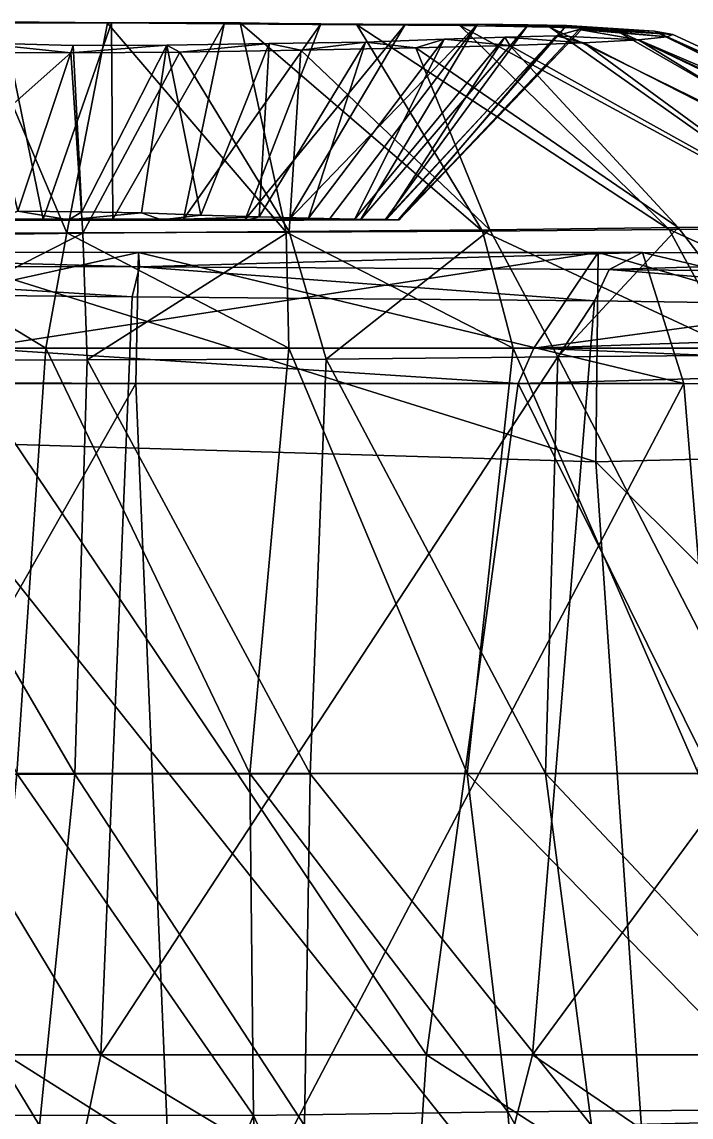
# Model space of a CAD drawing. Extents: x -4.77 to 4.77, y -2.48 to 3.3.
# Drawn here: x 1.0876 to 1.2007, y 2.8441 to 3.0291 of the extents above; entities that cross this region are included whole.
import ezdxf

# ---------------------------------------------------------------- set-up
doc = ezdxf.new("R2010")
doc.units = 0

msp = doc.modelspace()

# ---------------------------------------------------------------- linework, layer by layer
for points in [[(1.09521, 2.99349, 0.35872), (1.08008, 3.02896, 0.28335), (1.05962, 2.99346, 0.35399)], [(1.09521, 2.99349, -0.35872), (1.05962, 2.99346, -0.35399), (1.08008, 3.02896, -0.28335)], [(1.08436, 3.02913, 0.26781), (1.09119, 2.99581, 0.23777), (1.07853, 2.99579, 0.23419)], [(1.08436, 3.02913, -0.26781), (1.07853, 2.99579, -0.23419), (1.09119, 2.99581, -0.23777)], [(1.10207, 3.0289, 0.28543), (1.08436, 3.02913, 0.26781), (1.08008, 3.02896, 0.28335)], [(1.10207, 3.0289, -0.28543), (1.08008, 3.02896, -0.28335), (1.08436, 3.02913, -0.26781)], [(1.09521, 2.99349, 0.35872), (1.10207, 3.0289, 0.28543), (1.08008, 3.02896, 0.28335)], [(1.09521, 2.99349, -0.35872), (1.08008, 3.02896, -0.28335), (1.10207, 3.0289, -0.28543)], [(1.10274, 3.02895, 0.26908), (1.09119, 2.99581, 0.23777), (1.08436, 3.02913, 0.26781)], [(1.10207, 3.0289, 0.28543), (1.10274, 3.02895, 0.26908), (1.08436, 3.02913, 0.26781)], [(1.10274, 3.02895, -0.26908), (1.08436, 3.02913, -0.26781), (1.09119, 2.99581, -0.23777)], [(1.10207, 3.0289, -0.28543), (1.08436, 3.02913, -0.26781), (1.10274, 3.02895, -0.26908)], [(1.10274, 3.02895, 0.26908), (1.10296, 2.99579, 0.23812), (1.09119, 2.99581, 0.23777)], [(1.10274, 3.02895, -0.26908), (1.09119, 2.99581, -0.23777), (1.10296, 2.99579, -0.23812)], [(1.13223, 2.99362, 0.35544), (1.10207, 3.0289, 0.28543), (1.09521, 2.99349, 0.35872)], [(1.13223, 2.99362, -0.35544), (1.09521, 2.99349, -0.35872), (1.10207, 3.0289, -0.28543)], [(1.12445, 3.02896, 0.28238), (1.10274, 3.02895, 0.26908), (1.10207, 3.0289, 0.28543)], [(1.13223, 2.99362, 0.35544), (1.12445, 3.02896, 0.28238), (1.10207, 3.0289, 0.28543)], [(1.12445, 3.02896, -0.28238), (1.10207, 3.0289, -0.28543), (1.10274, 3.02895, -0.26908)], [(1.13223, 2.99362, -0.35544), (1.10207, 3.0289, -0.28543), (1.12445, 3.02896, -0.28238)], [(1.12445, 3.02896, 0.28238), (1.12175, 3.02881, 0.26605), (1.10274, 3.02895, 0.26908)], [(1.12445, 3.02896, -0.28238), (1.10274, 3.02895, -0.26908), (1.12175, 3.02881, -0.26605)], [(1.12175, 3.02881, 0.26605), (1.10296, 2.99579, 0.23812), (1.10274, 3.02895, 0.26908)], [(1.12175, 3.02881, -0.26605), (1.10274, 3.02895, -0.26908), (1.10296, 2.99579, -0.23812)], [(1.12175, 3.02881, 0.26605), (1.11491, 2.99578, 0.23561), (1.10296, 2.99579, 0.23812)], [(1.12175, 3.02881, -0.26605), (1.10296, 2.99579, -0.23812), (1.11491, 2.99578, -0.23561)], [(1.13808, 3.0288, 0.25953), (1.11491, 2.99578, 0.23561), (1.12175, 3.02881, 0.26605)], [(1.13808, 3.0288, -0.25953), (1.12175, 3.02881, -0.26605), (1.11491, 2.99578, -0.23561)], [(1.13808, 3.0288, 0.25953), (1.12533, 2.99575, 0.23073), (1.11491, 2.99578, 0.23561)], [(1.13808, 3.0288, -0.25953), (1.11491, 2.99578, -0.23561), (1.12533, 2.99575, -0.23073)], [(1.14419, 3.02864, 0.27495), (1.12175, 3.02881, 0.26605), (1.12445, 3.02896, 0.28238)], [(1.14419, 3.02864, -0.27495), (1.12445, 3.02896, -0.28238), (1.12175, 3.02881, -0.26605)], [(1.14419, 3.02864, 0.27495), (1.13808, 3.0288, 0.25953), (1.12175, 3.02881, 0.26605)], [(1.14419, 3.02864, -0.27495), (1.12175, 3.02881, -0.26605), (1.13808, 3.0288, -0.25953)], [(1.16544, 2.99377, 0.34497), (1.12445, 3.02896, 0.28238), (1.13223, 2.99362, 0.35544)], [(1.16544, 2.99377, 0.34497), (1.14419, 3.02864, 0.27495), (1.12445, 3.02896, 0.28238)], [(1.16544, 2.99377, -0.34497), (1.13223, 2.99362, -0.35544), (1.12445, 3.02896, -0.28238)], [(1.16544, 2.99377, -0.34497), (1.12445, 3.02896, -0.28238), (1.14419, 3.02864, -0.27495)], [(1.12533, 2.99575, 0.23073), (1.13808, 3.0288, 0.25953), (1.15235, 3.02871, 0.25)], [(1.12533, 2.99575, -0.23073), (1.15235, 3.02871, -0.25), (1.13808, 3.0288, -0.25953)], [(1.12533, 2.99575, 0.23073), (1.15235, 3.02871, 0.25), (1.13278, 2.99573, 0.2252)], [(1.12533, 2.99575, -0.23073), (1.13278, 2.99573, -0.2252), (1.15235, 3.02871, -0.25)], [(1.13278, 2.99573, 0.2252), (1.16458, 3.02875, 0.23745), (1.1395, 2.99572, 0.21805)], [(1.13278, 2.99573, 0.2252), (1.15235, 3.02871, 0.25), (1.16458, 3.02875, 0.23745)], [(1.13278, 2.99573, -0.2252), (1.1395, 2.99572, -0.21805), (1.16458, 3.02875, -0.23745)], [(1.13278, 2.99573, -0.2252), (1.16458, 3.02875, -0.23745), (1.15235, 3.02871, -0.25)], [(1.13808, 3.0288, 0.25953), (1.1616, 3.02855, 0.26367), (1.15235, 3.02871, 0.25)], [(1.13808, 3.0288, 0.25953), (1.14419, 3.02864, 0.27495), (1.1616, 3.02855, 0.26367)], [(1.13808, 3.0288, -0.25953), (1.15235, 3.02871, -0.25), (1.1616, 3.02855, -0.26367)], [(1.13808, 3.0288, -0.25953), (1.1616, 3.02855, -0.26367), (1.14419, 3.02864, -0.27495)], [(1.16458, 3.02875, 0.23745), (1.1448, 2.99571, 0.2099), (1.1395, 2.99572, 0.21805)], [(1.16458, 3.02875, -0.23745), (1.1395, 2.99572, -0.21805), (1.1448, 2.99571, -0.2099)], [(1.19697, 2.99406, 0.32741), (1.14419, 3.02864, 0.27495), (1.16544, 2.99377, 0.34497)], [(1.19697, 2.99406, 0.32741), (1.1616, 3.02855, 0.26367), (1.14419, 3.02864, 0.27495)], [(1.19697, 2.99406, -0.32741), (1.16544, 2.99377, -0.34497), (1.14419, 3.02864, -0.27495)], [(1.19697, 2.99406, -0.32741), (1.14419, 3.02864, -0.27495), (1.1616, 3.02855, -0.26367)], [(1.16458, 3.02875, 0.23745), (1.1731, 3.02863, 0.22424), (1.1448, 2.99571, 0.2099)], [(1.16458, 3.02875, -0.23745), (1.1448, 2.99571, -0.2099), (1.1731, 3.02863, -0.22424)], [(1.14897, 2.9957, 0.19988), (1.1448, 2.99571, 0.2099), (1.1731, 3.02863, 0.22424)], [(1.14897, 2.9957, -0.19988), (1.1731, 3.02863, -0.22424), (1.1448, 2.99571, -0.2099)], [(1.14897, 2.9957, 0.19988), (1.1731, 3.02863, 0.22424), (1.17958, 3.02851, 0.20753)], [(1.14897, 2.9957, -0.19988), (1.17958, 3.02851, -0.20753), (1.1731, 3.02863, -0.22424)], [(1.15119, 2.9957, 0.18906), (1.14897, 2.9957, 0.19988), (1.17958, 3.02851, 0.20753)], [(1.15119, 2.9957, -0.18906), (1.17958, 3.02851, -0.20753), (1.14897, 2.9957, -0.19988)], [(1.15119, 2.9957, 0.18906), (1.17958, 3.02851, 0.20753), (1.18226, 3.02794, 0.19105)], [(1.15119, 2.9957, -0.18906), (1.18226, 3.02794, -0.19105), (1.17958, 3.02851, -0.20753)], [(1.15136, 2.99571, 0.1787), (1.15119, 2.9957, 0.18906), (1.18226, 3.02794, 0.19105)], [(1.15136, 2.99571, -0.1787), (1.18226, 3.02794, -0.19105), (1.15119, 2.9957, -0.18906)], [(1.15136, 2.99571, 0.1787), (1.18226, 3.02794, 0.19105), (1.18172, 3.02784, 0.17523)], [(1.15136, 2.99571, -0.1787), (1.18172, 3.02784, -0.17523), (1.18226, 3.02794, -0.19105)], [(1.15235, 3.02871, 0.25), (1.17678, 3.02823, 0.24826), (1.16458, 3.02875, 0.23745)], [(1.15235, 3.02871, -0.25), (1.16458, 3.02875, -0.23745), (1.17678, 3.02823, -0.24826)], [(1.15235, 3.02871, 0.25), (1.1616, 3.02855, 0.26367), (1.17678, 3.02823, 0.24826)], [(1.15235, 3.02871, -0.25), (1.17678, 3.02823, -0.24826), (1.1616, 3.02855, -0.26367)], [(1.2248, 2.99428, 0.30266), (1.1616, 3.02855, 0.26367), (1.19697, 2.99406, 0.32741)], [(1.2248, 2.99428, 0.30266), (1.17678, 3.02823, 0.24826), (1.1616, 3.02855, 0.26367)], [(1.2248, 2.99428, -0.30266), (1.19697, 2.99406, -0.32741), (1.1616, 3.02855, -0.26367)], [(1.2248, 2.99428, -0.30266), (1.1616, 3.02855, -0.26367), (1.17678, 3.02823, -0.24826)], [(1.16458, 3.02875, 0.23745), (1.1876, 3.02793, 0.23112), (1.1731, 3.02863, 0.22424)], [(1.16458, 3.02875, 0.23745), (1.17678, 3.02823, 0.24826), (1.1876, 3.02793, 0.23112)], [(1.16458, 3.02875, -0.23745), (1.1731, 3.02863, -0.22424), (1.1876, 3.02793, -0.23112)], [(1.16458, 3.02875, -0.23745), (1.1876, 3.02793, -0.23112), (1.17678, 3.02823, -0.24826)], [(1.1731, 3.02863, 0.22424), (1.19447, 3.02756, 0.21273), (1.17958, 3.02851, 0.20753)], [(1.1731, 3.02863, 0.22424), (1.1876, 3.02793, 0.23112), (1.19447, 3.02756, 0.21273)], [(1.1731, 3.02863, -0.22424), (1.17958, 3.02851, -0.20753), (1.19447, 3.02756, -0.21273)], [(1.1731, 3.02863, -0.22424), (1.19447, 3.02756, -0.21273), (1.1876, 3.02793, -0.23112)], [(1.24553, 2.9945, 0.27402), (1.17678, 3.02823, 0.24826), (1.2248, 2.99428, 0.30266)], [(1.24553, 2.9945, 0.27402), (1.1876, 3.02793, 0.23112), (1.17678, 3.02823, 0.24826)], [(1.24553, 2.9945, -0.27402), (1.2248, 2.99428, -0.30266), (1.17678, 3.02823, -0.24826)], [(1.24553, 2.9945, -0.27402), (1.17678, 3.02823, -0.24826), (1.1876, 3.02793, -0.23112)], [(1.17958, 3.02851, 0.20753), (1.19755, 3.02702, 0.19266), (1.18226, 3.02794, 0.19105)], [(1.17958, 3.02851, 0.20753), (1.19447, 3.02756, 0.21273), (1.19755, 3.02702, 0.19266)], [(1.17958, 3.02851, -0.20753), (1.18226, 3.02794, -0.19105), (1.19755, 3.02702, -0.19266)], [(1.17958, 3.02851, -0.20753), (1.19755, 3.02702, -0.19266), (1.19447, 3.02756, -0.21273)], [(1.18226, 3.02794, 0.19105), (1.19661, 3.02659, 0.17366), (1.18172, 3.02784, 0.17523)], [(1.18226, 3.02794, -0.19105), (1.18172, 3.02784, -0.17523), (1.19661, 3.02659, -0.17366)], [(1.18226, 3.02794, 0.19105), (1.19755, 3.02702, 0.19266), (1.19661, 3.02659, 0.17366)], [(1.18226, 3.02794, -0.19105), (1.19661, 3.02659, -0.17366), (1.19755, 3.02702, -0.19266)], [(1.1876, 3.02793, 0.23112), (1.26062, 2.99475, 0.23684), (1.19447, 3.02756, 0.21273)], [(1.1876, 3.02793, 0.23112), (1.24553, 2.9945, 0.27402), (1.26062, 2.99475, 0.23684)], [(1.1876, 3.02793, -0.23112), (1.19447, 3.02756, -0.21273), (1.26062, 2.99475, -0.23684)], [(1.1876, 3.02793, -0.23112), (1.26062, 2.99475, -0.23684), (1.24553, 2.9945, -0.27402)], [(1.15893, 3.02623, 0.1281), (1.136, 2.99595, 0.14394), (1.14386, 2.99581, 0.15433)], [(1.136, 2.99595, 0.14394), (1.15893, 3.02623, 0.1281), (1.14565, 3.0257, 0.11701)], [(1.15893, 3.02623, -0.1281), (1.14386, 2.99581, -0.15433), (1.136, 2.99595, -0.14394)], [(1.136, 2.99595, -0.14394), (1.14565, 3.0257, -0.11701), (1.15893, 3.02623, -0.1281)], [(1.15893, 3.02623, 0.1281), (1.14386, 2.99581, 0.15433), (1.16917, 3.02653, 0.14098)], [(1.16917, 3.02653, 0.14098), (1.14386, 2.99581, 0.15433), (1.14917, 2.99574, 0.16663)], [(1.15893, 3.02623, -0.1281), (1.16917, 3.02653, -0.14098), (1.14386, 2.99581, -0.15433)], [(1.16917, 3.02653, -0.14098), (1.14917, 2.99574, -0.16663), (1.14386, 2.99581, -0.15433)], [(1.15893, 3.02623, 0.1281), (1.15413, 3.02473, 0.10682), (1.14565, 3.0257, 0.11701)], [(1.15893, 3.02623, -0.1281), (1.14565, 3.0257, -0.11701), (1.15413, 3.02473, -0.10682)], [(1.16917, 3.02653, 0.14098), (1.14917, 2.99574, 0.16663), (1.17785, 3.02678, 0.15885)], [(1.17785, 3.02678, 0.15885), (1.14917, 2.99574, 0.16663), (1.15136, 2.99571, 0.1787)], [(1.16917, 3.02653, -0.14098), (1.17785, 3.02678, -0.15885), (1.14917, 2.99574, -0.16663)], [(1.17785, 3.02678, -0.15885), (1.15136, 2.99571, -0.1787), (1.14917, 2.99574, -0.16663)], [(1.17785, 3.02678, 0.15885), (1.15136, 2.99571, 0.1787), (1.18172, 3.02784, 0.17523)], [(1.17785, 3.02678, -0.15885), (1.18172, 3.02784, -0.17523), (1.15136, 2.99571, -0.1787)], [(1.15893, 3.02623, 0.1281), (1.17004, 3.02514, 0.12002), (1.15413, 3.02473, 0.10682)], [(1.15893, 3.02623, -0.1281), (1.15413, 3.02473, -0.10682), (1.17004, 3.02514, -0.12002)], [(1.17004, 3.02514, 0.12002), (1.15893, 3.02623, 0.1281), (1.16917, 3.02653, 0.14098)], [(1.17004, 3.02514, -0.12002), (1.16917, 3.02653, -0.14098), (1.15893, 3.02623, -0.1281)], [(1.18255, 3.02562, 0.13586), (1.16917, 3.02653, 0.14098), (1.17785, 3.02678, 0.15885)], [(1.18255, 3.02562, -0.13586), (1.17785, 3.02678, -0.15885), (1.16917, 3.02653, -0.14098)], [(1.17004, 3.02514, 0.12002), (1.16917, 3.02653, 0.14098), (1.18255, 3.02562, 0.13586)], [(1.17004, 3.02514, -0.12002), (1.18255, 3.02562, -0.13586), (1.16917, 3.02653, -0.14098)], [(1.19179, 3.02608, 0.15466), (1.17785, 3.02678, 0.15885), (1.18172, 3.02784, 0.17523)], [(1.19179, 3.02608, -0.15466), (1.18172, 3.02784, -0.17523), (1.17785, 3.02678, -0.15885)], [(1.18255, 3.02562, 0.13586), (1.17785, 3.02678, 0.15885), (1.19179, 3.02608, 0.15466)], [(1.18255, 3.02562, -0.13586), (1.19179, 3.02608, -0.15466), (1.17785, 3.02678, -0.15885)], [(1.19179, 3.02608, 0.15466), (1.18172, 3.02784, 0.17523), (1.19661, 3.02659, 0.17366)], [(1.19179, 3.02608, -0.15466), (1.19661, 3.02659, -0.17366), (1.18172, 3.02784, -0.17523)], [(1.19179, 3.02608, 0.15466), (1.24255, 2.99497, 0.10234), (1.18255, 3.02562, 0.13586)], [(1.19179, 3.02608, -0.15466), (1.18255, 3.02562, -0.13586), (1.24255, 2.99497, -0.10234)], [(1.19179, 3.02608, 0.15466), (1.19661, 3.02659, 0.17366), (1.26469, 2.99502, 0.1594)], [(1.19179, 3.02608, -0.15466), (1.26469, 2.99502, -0.1594), (1.19661, 3.02659, -0.17366)], [(1.19179, 3.02608, 0.15466), (1.26469, 2.99502, 0.1594), (1.25638, 2.99502, 0.1303)], [(1.19179, 3.02608, 0.15466), (1.25638, 2.99502, 0.1303), (1.24255, 2.99497, 0.10234)], [(1.19179, 3.02608, -0.15466), (1.25638, 2.99502, -0.1303), (1.26469, 2.99502, -0.1594)], [(1.19179, 3.02608, -0.15466), (1.24255, 2.99497, -0.10234), (1.25638, 2.99502, -0.1303)], [(1.19447, 3.02756, 0.21273), (1.26712, 2.99497, 0.19634), (1.19755, 3.02702, 0.19266)], [(1.19447, 3.02756, 0.21273), (1.26062, 2.99475, 0.23684), (1.26712, 2.99497, 0.19634)], [(1.19447, 3.02756, -0.21273), (1.19755, 3.02702, -0.19266), (1.26712, 2.99497, -0.19634)], [(1.19447, 3.02756, -0.21273), (1.26712, 2.99497, -0.19634), (1.26062, 2.99475, -0.23684)], [(1.19661, 3.02659, 0.17366), (1.19755, 3.02702, 0.19266), (1.26712, 2.99497, 0.19634)], [(1.19661, 3.02659, -0.17366), (1.26712, 2.99497, -0.19634), (1.19755, 3.02702, -0.19266)], [(1.19661, 3.02659, 0.17366), (1.26712, 2.99497, 0.19634), (1.26469, 2.99502, 0.1594)], [(1.19661, 3.02659, -0.17366), (1.26469, 2.99502, -0.1594), (1.26712, 2.99497, -0.19634)], [(1.07987, 3.02557, 0.10515), (1.09586, 3.02393, 0.09065), (1.07627, 3.02402, 0.09353)], [(1.07987, 3.02557, -0.10515), (1.07627, 3.02402, -0.09353), (1.09586, 3.02393, -0.09065)], [(1.08693, 2.99715, 0.12931), (1.09625, 3.02514, 0.10293), (1.07987, 3.02557, 0.10515)], [(1.07987, 3.02557, 0.10515), (1.09625, 3.02514, 0.10293), (1.09586, 3.02393, 0.09065)], [(1.08693, 2.99715, -0.12931), (1.07987, 3.02557, -0.10515), (1.09625, 3.02514, -0.10293)], [(1.07987, 3.02557, -0.10515), (1.09586, 3.02393, -0.09065), (1.09625, 3.02514, -0.10293)], [(1.08693, 2.99715, 0.12931), (1.09772, 2.99702, 0.12796), (1.09625, 3.02514, 0.10293)], [(1.08693, 2.99715, -0.12931), (1.09625, 3.02514, -0.10293), (1.09772, 2.99702, -0.12796)], [(1.09586, 3.02393, 0.09065), (1.11208, 3.02521, 0.10387), (1.1143, 3.02404, 0.09158)], [(1.09586, 3.02393, 0.09065), (1.09625, 3.02514, 0.10293), (1.11208, 3.02521, 0.10387)], [(1.09586, 3.02393, -0.09065), (1.1143, 3.02404, -0.09158), (1.11208, 3.02521, -0.10387)], [(1.09586, 3.02393, -0.09065), (1.11208, 3.02521, -0.10387), (1.09625, 3.02514, -0.10293)], [(1.09772, 2.99702, 0.12796), (1.11208, 3.02521, 0.10387), (1.09625, 3.02514, 0.10293)], [(1.09772, 2.99702, -0.12796), (1.09625, 3.02514, -0.10293), (1.11208, 3.02521, -0.10387)], [(1.09772, 2.99702, 0.12796), (1.1078, 2.99688, 0.12877), (1.11208, 3.02521, 0.10387)], [(1.09772, 2.99702, -0.12796), (1.11208, 3.02521, -0.10387), (1.1078, 2.99688, -0.12877)], [(1.11785, 2.9965, 0.13167), (1.11208, 3.02521, 0.10387), (1.1078, 2.99688, 0.12877)], [(1.11785, 2.9965, -0.13167), (1.1078, 2.99688, -0.12877), (1.11208, 3.02521, -0.10387)], [(1.12939, 3.0255, 0.10852), (1.1143, 3.02404, 0.09158), (1.11208, 3.02521, 0.10387)], [(1.11785, 2.9965, 0.13167), (1.12939, 3.0255, 0.10852), (1.11208, 3.02521, 0.10387)], [(1.12939, 3.0255, -0.10852), (1.11208, 3.02521, -0.10387), (1.1143, 3.02404, -0.09158)], [(1.11785, 2.9965, -0.13167), (1.11208, 3.02521, -0.10387), (1.12939, 3.0255, -0.10852)], [(1.12939, 3.0255, 0.10852), (1.13471, 3.02437, 0.09686), (1.1143, 3.02404, 0.09158)], [(1.12939, 3.0255, -0.10852), (1.1143, 3.02404, -0.09158), (1.13471, 3.02437, -0.09686)], [(1.13471, 3.02437, 0.09686), (1.13276, 2.99371, 0.0261), (1.1143, 3.02404, 0.09158)], [(1.13471, 3.02437, -0.09686), (1.1143, 3.02404, -0.09158), (1.13276, 2.99371, -0.0261)], [(1.12766, 2.99621, 0.1369), (1.12939, 3.0255, 0.10852), (1.11785, 2.9965, 0.13167)], [(1.12766, 2.99621, -0.1369), (1.11785, 2.9965, -0.13167), (1.12939, 3.0255, -0.10852)], [(1.136, 2.99595, 0.14394), (1.14565, 3.0257, 0.11701), (1.12766, 2.99621, 0.1369)], [(1.12766, 2.99621, 0.1369), (1.14565, 3.0257, 0.11701), (1.12939, 3.0255, 0.10852)], [(1.136, 2.99595, -0.14394), (1.12766, 2.99621, -0.1369), (1.14565, 3.0257, -0.11701)], [(1.12766, 2.99621, -0.1369), (1.12939, 3.0255, -0.10852), (1.14565, 3.0257, -0.11701)], [(1.14565, 3.0257, 0.11701), (1.13471, 3.02437, 0.09686), (1.12939, 3.0255, 0.10852)], [(1.14565, 3.0257, -0.11701), (1.12939, 3.0255, -0.10852), (1.13471, 3.02437, -0.09686)], [(1.13471, 3.02437, 0.09686), (1.16666, 2.994, 0.03686), (1.13276, 2.99371, 0.0261)], [(1.13471, 3.02437, -0.09686), (1.13276, 2.99371, -0.0261), (1.16666, 2.994, -0.03686)], [(1.14565, 3.0257, 0.11701), (1.15413, 3.02473, 0.10682), (1.13471, 3.02437, 0.09686)], [(1.14565, 3.0257, -0.11701), (1.13471, 3.02437, -0.09686), (1.15413, 3.02473, -0.10682)], [(1.15413, 3.02473, 0.10682), (1.16666, 2.994, 0.03686), (1.13471, 3.02437, 0.09686)], [(1.15413, 3.02473, -0.10682), (1.13471, 3.02437, -0.09686), (1.16666, 2.994, -0.03686)], [(1.17004, 3.02514, 0.12002), (1.19844, 2.9944, 0.05521), (1.15413, 3.02473, 0.10682)], [(1.17004, 3.02514, -0.12002), (1.15413, 3.02473, -0.10682), (1.19844, 2.9944, -0.05521)], [(1.15413, 3.02473, 0.10682), (1.19844, 2.9944, 0.05521), (1.16666, 2.994, 0.03686)], [(1.15413, 3.02473, -0.10682), (1.16666, 2.994, -0.03686), (1.19844, 2.9944, -0.05521)], [(1.18255, 3.02562, 0.13586), (1.22452, 2.99479, 0.0785), (1.17004, 3.02514, 0.12002)], [(1.18255, 3.02562, -0.13586), (1.17004, 3.02514, -0.12002), (1.22452, 2.99479, -0.0785)], [(1.17004, 3.02514, 0.12002), (1.22452, 2.99479, 0.0785), (1.19844, 2.9944, 0.05521)], [(1.17004, 3.02514, -0.12002), (1.19844, 2.9944, -0.05521), (1.22452, 2.99479, -0.0785)], [(1.18255, 3.02562, 0.13586), (1.24255, 2.99497, 0.10234), (1.22452, 2.99479, 0.0785)], [(1.18255, 3.02562, -0.13586), (1.22452, 2.99479, -0.0785), (1.24255, 2.99497, -0.10234)], [(1.09586, 3.02393, 0.09065), (1.06098, 2.99294, 0.02721), (1.07627, 3.02402, 0.09353)], [(1.09586, 3.02393, -0.09065), (1.07627, 3.02402, -0.09353), (1.06098, 2.99294, -0.02721)], [(1.09586, 3.02393, 0.09065), (1.0979, 2.99341, 0.02336), (1.06098, 2.99294, 0.02721)], [(1.09586, 3.02393, -0.09065), (1.06098, 2.99294, -0.02721), (1.0979, 2.99341, -0.02336)], [(1.1143, 3.02404, 0.09158), (1.0979, 2.99341, 0.02336), (1.09586, 3.02393, 0.09065)], [(1.1143, 3.02404, -0.09158), (1.09586, 3.02393, -0.09065), (1.0979, 2.99341, -0.02336)], [(1.1143, 3.02404, 0.09158), (1.13276, 2.99371, 0.0261), (1.0979, 2.99341, 0.02336)], [(1.1143, 3.02404, -0.09158), (1.0979, 2.99341, -0.02336), (1.13276, 2.99371, -0.0261)], [(1.08693, 2.99715, 0.12931), (1.08291, 2.9957, 0.14635), (1.09552, 2.99571, 0.14276)], [(1.08693, 2.99715, -0.12931), (1.09552, 2.99571, -0.14276), (1.08291, 2.9957, -0.14635)], [(1.09772, 2.99702, 0.12796), (1.08693, 2.99715, 0.12931), (1.09552, 2.99571, 0.14276)], [(1.09772, 2.99702, -0.12796), (1.09552, 2.99571, -0.14276), (1.08693, 2.99715, -0.12931)], [(1.09772, 2.99702, 0.12796), (1.09552, 2.99571, 0.14276), (1.1078, 2.99688, 0.12877)], [(1.09772, 2.99702, -0.12796), (1.1078, 2.99688, -0.12877), (1.09552, 2.99571, -0.14276)], [(1.1078, 2.99688, 0.12877), (1.09552, 2.99571, 0.14276), (1.1112, 2.99569, 0.14495)], [(1.1078, 2.99688, -0.12877), (1.1112, 2.99569, -0.14495), (1.09552, 2.99571, -0.14276)], [(1.1078, 2.99688, 0.12877), (1.1112, 2.99569, 0.14495), (1.11785, 2.9965, 0.13167)], [(1.1078, 2.99688, -0.12877), (1.11785, 2.9965, -0.13167), (1.1112, 2.99569, -0.14495)], [(1.12766, 2.99621, 0.1369), (1.11785, 2.9965, 0.13167), (1.1112, 2.99569, 0.14495)], [(1.12766, 2.99621, -0.1369), (1.1112, 2.99569, -0.14495), (1.11785, 2.9965, -0.13167)], [(1.07853, 2.99579, 0.23419), (1.09383, 2.99565, 0.2215), (1.07527, 2.99565, 0.21336)], [(1.07853, 2.99579, -0.23419), (1.07527, 2.99565, -0.21336), (1.09383, 2.99565, -0.2215)], [(1.07527, 2.99565, 0.21336), (1.10195, 2.99563, 0.19558), (1.08713, 2.99563, 0.18801)], [(1.07527, 2.99565, 0.21336), (1.09383, 2.99565, 0.2215), (1.10195, 2.99563, 0.19558)], [(1.07527, 2.99565, -0.21336), (1.08713, 2.99563, -0.18801), (1.10195, 2.99563, -0.19558)], [(1.07527, 2.99565, -0.21336), (1.10195, 2.99563, -0.19558), (1.09383, 2.99565, -0.2215)], [(1.07853, 2.99579, 0.23419), (1.09119, 2.99581, 0.23777), (1.09383, 2.99565, 0.2215)], [(1.07853, 2.99579, -0.23419), (1.09383, 2.99565, -0.2215), (1.09119, 2.99581, -0.23777)], [(1.08291, 2.9957, 0.14635), (1.08525, 2.99564, 0.16075), (1.09552, 2.99571, 0.14276)], [(1.08291, 2.9957, -0.14635), (1.09552, 2.99571, -0.14276), (1.08525, 2.99564, -0.16075)], [(1.09552, 2.99571, 0.14276), (1.08525, 2.99564, 0.16075), (1.09947, 2.99563, 0.16649)], [(1.09552, 2.99571, -0.14276), (1.09947, 2.99563, -0.16649), (1.08525, 2.99564, -0.16075)], [(1.08525, 2.99564, 0.16075), (1.08713, 2.99563, 0.18801), (1.09947, 2.99563, 0.16649)], [(1.08525, 2.99564, -0.16075), (1.09947, 2.99563, -0.16649), (1.08713, 2.99563, -0.18801)], [(1.08713, 2.99563, 0.18801), (1.11289, 2.99563, 0.17471), (1.09947, 2.99563, 0.16649)], [(1.08713, 2.99563, 0.18801), (1.10195, 2.99563, 0.19558), (1.11289, 2.99563, 0.17471)], [(1.08713, 2.99563, -0.18801), (1.09947, 2.99563, -0.16649), (1.11289, 2.99563, -0.17471)], [(1.08713, 2.99563, -0.18801), (1.11289, 2.99563, -0.17471), (1.10195, 2.99563, -0.19558)], [(1.10296, 2.99579, 0.23812), (1.09383, 2.99565, 0.2215), (1.09119, 2.99581, 0.23777)], [(1.10296, 2.99579, -0.23812), (1.09119, 2.99581, -0.23777), (1.09383, 2.99565, -0.2215)], [(1.10296, 2.99579, 0.23812), (1.11076, 2.99565, 0.21939), (1.09383, 2.99565, 0.2215)], [(1.10296, 2.99579, -0.23812), (1.09383, 2.99565, -0.2215), (1.11076, 2.99565, -0.21939)], [(1.10195, 2.99563, 0.19558), (1.09383, 2.99565, 0.2215), (1.11076, 2.99565, 0.21939)], [(1.10195, 2.99563, -0.19558), (1.11076, 2.99565, -0.21939), (1.09383, 2.99565, -0.2215)], [(1.09552, 2.99571, 0.14276), (1.09947, 2.99563, 0.16649), (1.1112, 2.99569, 0.14495)], [(1.09552, 2.99571, -0.14276), (1.1112, 2.99569, -0.14495), (1.09947, 2.99563, -0.16649)], [(1.09947, 2.99563, 0.16649), (1.12582, 2.99567, 0.15534), (1.1112, 2.99569, 0.14495)], [(1.09947, 2.99563, -0.16649), (1.1112, 2.99569, -0.14495), (1.12582, 2.99567, -0.15534)], [(1.09947, 2.99563, 0.16649), (1.11289, 2.99563, 0.17471), (1.12582, 2.99567, 0.15534)], [(1.09947, 2.99563, -0.16649), (1.12582, 2.99567, -0.15534), (1.11289, 2.99563, -0.17471)], [(1.10195, 2.99563, 0.19558), (1.11076, 2.99565, 0.21939), (1.11637, 2.99563, 0.19998)], [(1.10195, 2.99563, -0.19558), (1.11637, 2.99563, -0.19998), (1.11076, 2.99565, -0.21939)], [(1.10195, 2.99563, 0.19558), (1.12416, 2.99563, 0.18308), (1.11289, 2.99563, 0.17471)], [(1.10195, 2.99563, 0.19558), (1.11637, 2.99563, 0.19998), (1.12416, 2.99563, 0.18308)], [(1.10195, 2.99563, -0.19558), (1.11289, 2.99563, -0.17471), (1.12416, 2.99563, -0.18308)], [(1.10195, 2.99563, -0.19558), (1.12416, 2.99563, -0.18308), (1.11637, 2.99563, -0.19998)], [(1.11491, 2.99578, 0.23561), (1.11076, 2.99565, 0.21939), (1.10296, 2.99579, 0.23812)], [(1.11491, 2.99578, -0.23561), (1.10296, 2.99579, -0.23812), (1.11076, 2.99565, -0.21939)], [(1.11491, 2.99578, 0.23561), (1.12533, 2.99575, 0.23073), (1.11076, 2.99565, 0.21939)], [(1.11491, 2.99578, -0.23561), (1.11076, 2.99565, -0.21939), (1.12533, 2.99575, -0.23073)], [(1.12533, 2.99575, 0.23073), (1.12166, 2.99564, 0.21274), (1.11076, 2.99565, 0.21939)], [(1.12533, 2.99575, -0.23073), (1.11076, 2.99565, -0.21939), (1.12166, 2.99564, -0.21274)], [(1.11637, 2.99563, 0.19998), (1.11076, 2.99565, 0.21939), (1.12166, 2.99564, 0.21274)], [(1.11637, 2.99563, -0.19998), (1.12166, 2.99564, -0.21274), (1.11076, 2.99565, -0.21939)], [(1.12766, 2.99621, 0.1369), (1.1112, 2.99569, 0.14495), (1.12582, 2.99567, 0.15534)], [(1.12766, 2.99621, -0.1369), (1.12582, 2.99567, -0.15534), (1.1112, 2.99569, -0.14495)], [(1.11289, 2.99563, 0.17471), (1.13353, 2.99565, 0.1695), (1.12582, 2.99567, 0.15534)], [(1.11289, 2.99563, -0.17471), (1.12582, 2.99567, -0.15534), (1.13353, 2.99565, -0.1695)], [(1.11289, 2.99563, 0.17471), (1.12416, 2.99563, 0.18308), (1.13353, 2.99565, 0.1695)], [(1.11289, 2.99563, -0.17471), (1.13353, 2.99565, -0.1695), (1.12416, 2.99563, -0.18308)], [(1.11637, 2.99563, 0.19998), (1.12166, 2.99564, 0.21274), (1.12994, 2.99564, 0.20252)], [(1.12416, 2.99563, 0.18308), (1.11637, 2.99563, 0.19998), (1.12994, 2.99564, 0.20252)], [(1.11637, 2.99563, -0.19998), (1.12994, 2.99564, -0.20252), (1.12166, 2.99564, -0.21274)], [(1.12416, 2.99563, -0.18308), (1.12994, 2.99564, -0.20252), (1.11637, 2.99563, -0.19998)], [(1.12533, 2.99575, 0.23073), (1.13278, 2.99573, 0.2252), (1.12166, 2.99564, 0.21274)], [(1.12533, 2.99575, -0.23073), (1.12166, 2.99564, -0.21274), (1.13278, 2.99573, -0.2252)], [(1.1395, 2.99572, 0.21805), (1.12166, 2.99564, 0.21274), (1.13278, 2.99573, 0.2252)], [(1.1395, 2.99572, -0.21805), (1.13278, 2.99573, -0.2252), (1.12166, 2.99564, -0.21274)], [(1.1395, 2.99572, 0.21805), (1.12994, 2.99564, 0.20252), (1.12166, 2.99564, 0.21274)], [(1.1395, 2.99572, -0.21805), (1.12166, 2.99564, -0.21274), (1.12994, 2.99564, -0.20252)], [(1.12416, 2.99563, 0.18308), (1.13525, 2.99564, 0.1788), (1.13353, 2.99565, 0.1695)], [(1.12416, 2.99563, -0.18308), (1.13353, 2.99565, -0.1695), (1.13525, 2.99564, -0.1788)], [(1.12416, 2.99563, 0.18308), (1.12994, 2.99564, 0.20252), (1.1348, 2.99564, 0.18865)], [(1.12416, 2.99563, 0.18308), (1.1348, 2.99564, 0.18865), (1.13525, 2.99564, 0.1788)], [(1.12416, 2.99563, -0.18308), (1.1348, 2.99564, -0.18865), (1.12994, 2.99564, -0.20252)], [(1.12416, 2.99563, -0.18308), (1.13525, 2.99564, -0.1788), (1.1348, 2.99564, -0.18865)], [(1.136, 2.99595, 0.14394), (1.12766, 2.99621, 0.1369), (1.12582, 2.99567, 0.15534)], [(1.136, 2.99595, -0.14394), (1.12582, 2.99567, -0.15534), (1.12766, 2.99621, -0.1369)], [(1.136, 2.99595, 0.14394), (1.12582, 2.99567, 0.15534), (1.14386, 2.99581, 0.15433)], [(1.136, 2.99595, -0.14394), (1.14386, 2.99581, -0.15433), (1.12582, 2.99567, -0.15534)], [(1.14386, 2.99581, 0.15433), (1.12582, 2.99567, 0.15534), (1.13353, 2.99565, 0.1695)], [(1.14386, 2.99581, -0.15433), (1.13353, 2.99565, -0.1695), (1.12582, 2.99567, -0.15534)], [(1.1448, 2.99571, 0.2099), (1.12994, 2.99564, 0.20252), (1.1395, 2.99572, 0.21805)], [(1.1448, 2.99571, -0.2099), (1.1395, 2.99572, -0.21805), (1.12994, 2.99564, -0.20252)], [(1.1448, 2.99571, 0.2099), (1.14897, 2.9957, 0.19988), (1.12994, 2.99564, 0.20252)], [(1.1448, 2.99571, -0.2099), (1.12994, 2.99564, -0.20252), (1.14897, 2.9957, -0.19988)], [(1.14897, 2.9957, 0.19988), (1.1348, 2.99564, 0.18865), (1.12994, 2.99564, 0.20252)], [(1.14897, 2.9957, -0.19988), (1.12994, 2.99564, -0.20252), (1.1348, 2.99564, -0.18865)], [(1.14386, 2.99581, 0.15433), (1.13353, 2.99565, 0.1695), (1.14917, 2.99574, 0.16663)], [(1.14386, 2.99581, -0.15433), (1.14917, 2.99574, -0.16663), (1.13353, 2.99565, -0.1695)], [(1.14917, 2.99574, 0.16663), (1.13353, 2.99565, 0.1695), (1.13525, 2.99564, 0.1788)], [(1.14917, 2.99574, -0.16663), (1.13525, 2.99564, -0.1788), (1.13353, 2.99565, -0.1695)], [(1.14897, 2.9957, 0.19988), (1.15119, 2.9957, 0.18906), (1.1348, 2.99564, 0.18865)], [(1.13525, 2.99564, 0.1788), (1.1348, 2.99564, 0.18865), (1.15119, 2.9957, 0.18906)], [(1.14897, 2.9957, -0.19988), (1.1348, 2.99564, -0.18865), (1.15119, 2.9957, -0.18906)], [(1.13525, 2.99564, -0.1788), (1.15119, 2.9957, -0.18906), (1.1348, 2.99564, -0.18865)], [(1.14917, 2.99574, 0.16663), (1.13525, 2.99564, 0.1788), (1.15136, 2.99571, 0.1787)], [(1.14917, 2.99574, -0.16663), (1.15136, 2.99571, -0.1787), (1.13525, 2.99564, -0.1788)], [(1.13525, 2.99564, 0.1788), (1.15119, 2.9957, 0.18906), (1.15136, 2.99571, 0.1787)], [(1.13525, 2.99564, -0.1788), (1.15136, 2.99571, -0.1787), (1.15119, 2.9957, -0.18906)], [(1.22452, 2.99479, 0.0785), (1.21495, 2.97287, 0.03582), (1.19844, 2.9944, 0.05521)], [(1.22452, 2.99479, -0.0785), (1.19844, 2.9944, -0.05521), (1.21495, 2.97287, -0.03582)], [(1.09165, 2.974, 0.38226), (1.05962, 2.99346, 0.35399), (1.05236, 2.974, 0.37578)], [(1.09165, 2.974, -0.38226), (1.05236, 2.974, -0.37578), (1.05962, 2.99346, -0.35399)], [(1.0979, 2.99341, 0.02336), (1.05576, 2.97189, 0.00581), (1.06098, 2.99294, 0.02721)], [(1.0979, 2.99341, 0.02336), (1.09862, 2.97201), (1.05576, 2.97189, 0.00581)], [(1.0979, 2.99341, -0.02336), (1.06098, 2.99294, -0.02721), (1.05576, 2.97189, -0.00581)], [(1.0979, 2.99341, -0.02336), (1.05576, 2.97189, -0.00581), (1.09862, 2.97201)], [(1.09165, 2.974, 0.38226), (1.09521, 2.99349, 0.35872), (1.05962, 2.99346, 0.35399)], [(1.09165, 2.974, -0.38226), (1.05962, 2.99346, -0.35399), (1.09521, 2.99349, -0.35872)], [(1.13269, 2.974, 0.38032), (1.09521, 2.99349, 0.35872), (1.09165, 2.974, 0.38226)], [(1.13269, 2.974, -0.38032), (1.09165, 2.974, -0.38226), (1.09521, 2.99349, -0.35872)], [(1.13269, 2.974, 0.38032), (1.13223, 2.99362, 0.35544), (1.09521, 2.99349, 0.35872)], [(1.13269, 2.974, -0.38032), (1.09521, 2.99349, -0.35872), (1.13223, 2.99362, -0.35544)], [(1.13276, 2.99371, 0.0261), (1.09862, 2.97201), (1.0979, 2.99341, 0.02336)], [(1.13276, 2.99371, -0.0261), (1.0979, 2.99341, -0.02336), (1.09862, 2.97201)], [(1.13276, 2.99371, 0.0261), (1.13901, 2.97216, 0.00326), (1.09862, 2.97201)], [(1.13276, 2.99371, -0.0261), (1.09862, 2.97201), (1.13901, 2.97216, -0.00326)], [(1.17062, 2.97399, 0.37043), (1.16544, 2.99377, 0.34497), (1.13223, 2.99362, 0.35544)], [(1.17062, 2.97399, -0.37043), (1.13223, 2.99362, -0.35544), (1.16544, 2.99377, -0.34497)], [(1.17062, 2.97399, 0.37043), (1.13223, 2.99362, 0.35544), (1.13269, 2.974, 0.38032)], [(1.17062, 2.97399, -0.37043), (1.13269, 2.974, -0.38032), (1.13223, 2.99362, -0.35544)], [(1.16666, 2.994, 0.03686), (1.13901, 2.97216, 0.00326), (1.13276, 2.99371, 0.0261)], [(1.16666, 2.994, -0.03686), (1.13276, 2.99371, -0.0261), (1.13901, 2.97216, -0.00326)], [(1.16666, 2.994, 0.03686), (1.17816, 2.97255, 0.01504), (1.13901, 2.97216, 0.00326)], [(1.16666, 2.994, -0.03686), (1.13901, 2.97216, -0.00326), (1.17816, 2.97255, -0.01504)], [(1.20778, 2.97399, 0.35182), (1.19697, 2.99406, 0.32741), (1.16544, 2.99377, 0.34497)], [(1.20778, 2.97399, -0.35182), (1.16544, 2.99377, -0.34497), (1.19697, 2.99406, -0.32741)], [(1.20778, 2.97399, 0.35182), (1.16544, 2.99377, 0.34497), (1.17062, 2.97399, 0.37043)], [(1.20778, 2.97399, -0.35182), (1.17062, 2.97399, -0.37043), (1.16544, 2.99377, -0.34497)], [(1.19844, 2.9944, 0.05521), (1.17816, 2.97255, 0.01504), (1.16666, 2.994, 0.03686)], [(1.19844, 2.9944, -0.05521), (1.16666, 2.994, -0.03686), (1.17816, 2.97255, -0.01504)], [(1.19844, 2.9944, 0.05521), (1.21495, 2.97287, 0.03582), (1.17816, 2.97255, 0.01504)], [(1.19844, 2.9944, -0.05521), (1.17816, 2.97255, -0.01504), (1.21495, 2.97287, -0.03582)], [(1.24106, 2.97399, 0.32428), (1.2248, 2.99428, 0.30266), (1.19697, 2.99406, 0.32741)], [(1.24106, 2.97399, -0.32428), (1.19697, 2.99406, -0.32741), (1.2248, 2.99428, -0.30266)], [(1.24106, 2.97399, 0.32428), (1.19697, 2.99406, 0.32741), (1.20778, 2.97399, 0.35182)], [(1.24106, 2.97399, -0.32428), (1.20778, 2.97399, -0.35182), (1.19697, 2.99406, -0.32741)], [(1.00901, 2.96853, 0.77785), (1.10728, 2.99015, 0.73714), (1.01757, 2.9902, 0.72615)], [(1.00901, 2.96853, -0.77785), (1.01757, 2.9902, -0.72615), (1.10728, 2.99015, -0.73714)], [(1.00901, 2.96853, 0.77785), (1.10683, 2.96802, 0.78565), (1.10728, 2.99015, 0.73714)], [(1.00901, 2.96853, -0.77785), (1.10728, 2.99015, -0.73714), (1.10683, 2.96802, -0.78565)], [(1.10749, 2.98775, 0.6819), (1.01757, 2.9902, 0.72615), (1.10728, 2.99015, 0.73714)], [(1.10749, 2.98775, 0.6819), (1.02309, 2.98791, 0.67406), (1.01757, 2.9902, 0.72615)], [(1.10749, 2.98775, -0.6819), (1.10728, 2.99015, -0.73714), (1.01757, 2.9902, -0.72615)], [(1.10749, 2.98775, -0.6819), (1.01757, 2.9902, -0.72615), (1.02309, 2.98791, -0.67406)], [(1.18456, 2.95481, -0.46648), (1.06769, 2.95828, -0.47216), (1.07134, 2.99023, -0.38324)], [(1.18456, 2.95481, 0.46648), (1.07134, 2.99023, 0.38324), (1.06769, 2.95828, 0.47216)], [(1.0798, 2.974, -0.27542), (1.18497, 2.99019, -0.3801), (1.07134, 2.99023, -0.38324)], [(1.18456, 2.95481, -0.46648), (1.07134, 2.99023, -0.38324), (1.18497, 2.99019, -0.3801)], [(1.0798, 2.974, 0.27542), (1.07134, 2.99023, 0.38324), (1.18497, 2.99019, 0.3801)], [(1.18456, 2.95481, 0.46648), (1.18497, 2.99019, 0.3801), (1.07134, 2.99023, 0.38324)], [(1.0798, 2.974, -0.27542), (1.17407, 2.97399, -0.26737), (1.18497, 2.99019, -0.3801)], [(1.0798, 2.974, 0.27542), (1.18497, 2.99019, 0.3801), (1.17407, 2.97399, 0.26737)], [(1.10728, 2.99015, 0.73714), (1.10683, 2.96802, 0.78565), (1.19943, 2.96802, 0.77755)], [(1.10728, 2.99015, -0.73714), (1.19943, 2.96802, -0.77755), (1.10683, 2.96802, -0.78565)], [(1.19242, 2.99015, 0.72851), (1.10749, 2.98775, 0.6819), (1.10728, 2.99015, 0.73714)], [(1.10728, 2.99015, 0.73714), (1.19943, 2.96802, 0.77755), (1.19242, 2.99015, 0.72851)], [(1.19242, 2.99015, -0.72851), (1.10728, 2.99015, -0.73714), (1.10749, 2.98775, -0.6819)], [(1.10728, 2.99015, -0.73714), (1.19242, 2.99015, -0.72851), (1.19943, 2.96802, -0.77755)], [(1.19242, 2.99015, 0.72851), (1.18681, 2.98727, 0.67407), (1.10749, 2.98775, 0.6819)], [(1.19242, 2.99015, -0.72851), (1.10749, 2.98775, -0.6819), (1.18681, 2.98727, -0.67407)], [(1.17407, 2.97399, -0.26737), (1.29315, 2.99011, -0.33609), (1.18497, 2.99019, -0.3801)], [(1.17407, 2.97399, 0.26737), (1.18497, 2.99019, 0.3801), (1.29315, 2.99011, 0.33609)], [(1.17407, 2.97399, -0.26737), (1.26241, 2.97705, -0.24494), (1.29315, 2.99011, -0.33609)], [(1.17407, 2.97399, 0.26737), (1.29315, 2.99011, 0.33609), (1.26241, 2.97705, 0.24494)], [(1.29688, 2.95769, -0.40646), (1.18456, 2.95481, -0.46648), (1.18497, 2.99019, -0.3801)], [(1.29688, 2.95769, 0.40646), (1.18497, 2.99019, 0.3801), (1.18456, 2.95481, 0.46648)], [(1.29688, 2.95769, -0.40646), (1.18497, 2.99019, -0.3801), (1.29315, 2.99011, -0.33609)], [(1.29688, 2.95769, 0.40646), (1.29315, 2.99011, 0.33609), (1.18497, 2.99019, 0.3801)], [(1.28143, 2.99012, 0.70663), (1.18681, 2.98727, 0.67407), (1.19242, 2.99015, 0.72851)], [(1.28143, 2.99012, -0.70663), (1.19242, 2.99015, -0.72851), (1.18681, 2.98727, -0.67407)], [(1.28143, 2.99012, 0.70663), (1.27183, 2.98634, 0.64863), (1.18681, 2.98727, 0.67407)], [(1.28143, 2.99012, -0.70663), (1.18681, 2.98727, -0.67407), (1.27183, 2.98634, -0.64863)], [(1.19242, 2.99015, 0.72851), (1.2935, 2.96624, 0.75454), (1.28143, 2.99012, 0.70663)], [(1.19242, 2.99015, 0.72851), (1.19943, 2.96802, 0.77755), (1.2935, 2.96624, 0.75454)], [(1.19242, 2.99015, -0.72851), (1.28143, 2.99012, -0.70663), (1.2935, 2.96624, -0.75454)], [(1.19242, 2.99015, -0.72851), (1.2935, 2.96624, -0.75454), (1.19943, 2.96802, -0.77755)], [(1.02309, 2.98791, 0.67406), (1.10622, 2.98269, 0.66997), (1.02316, 2.98344, 0.66288)], [(1.02309, 2.98791, 0.67406), (1.10749, 2.98775, 0.6819), (1.10622, 2.98269, 0.66997)], [(1.02309, 2.98791, -0.67406), (1.02316, 2.98344, -0.66288), (1.10622, 2.98269, -0.66997)], [(1.02309, 2.98791, -0.67406), (1.10622, 2.98269, -0.66997), (1.10749, 2.98775, -0.6819)], [(1.10749, 2.98775, 0.6819), (1.18435, 2.98197, 0.66327), (1.10622, 2.98269, 0.66997)], [(1.10749, 2.98775, -0.6819), (1.10622, 2.98269, -0.66997), (1.18435, 2.98197, -0.66327)], [(1.10749, 2.98775, 0.6819), (1.18681, 2.98727, 0.67407), (1.18435, 2.98197, 0.66327)], [(1.10749, 2.98775, -0.6819), (1.18435, 2.98197, -0.66327), (1.18681, 2.98727, -0.67407)], [(1.18681, 2.98727, 0.67407), (1.26665, 2.98081, 0.64013), (1.18435, 2.98197, 0.66327)], [(1.18681, 2.98727, -0.67407), (1.18435, 2.98197, -0.66327), (1.26665, 2.98081, -0.64013)], [(1.18681, 2.98727, 0.67407), (1.27183, 2.98634, 0.64863), (1.26665, 2.98081, 0.64013)], [(1.18681, 2.98727, -0.67407), (1.26665, 2.98081, -0.64013), (1.27183, 2.98634, -0.64863)], [(1.10096, 2.85456, 0.58966), (1.02316, 2.98344, 0.66288), (1.10622, 2.98269, 0.66997)], [(1.10096, 2.85456, 0.58966), (1.02346, 2.85456, 0.58199), (1.02316, 2.98344, 0.66288)], [(1.10096, 2.85456, -0.58966), (1.10622, 2.98269, -0.66997), (1.02316, 2.98344, -0.66288)], [(1.10096, 2.85456, -0.58966), (1.02316, 2.98344, -0.66288), (1.02346, 2.85456, -0.58199)], [(1.18435, 2.98197, 0.66327), (1.10096, 2.85456, 0.58966), (1.10622, 2.98269, 0.66997)], [(1.18435, 2.98197, -0.66327), (1.10622, 2.98269, -0.66997), (1.10096, 2.85456, -0.58966)], [(1.18435, 2.98197, 0.66327), (1.17384, 2.85456, 0.58161), (1.10096, 2.85456, 0.58966)], [(1.18435, 2.98197, -0.66327), (1.10096, 2.85456, -0.58966), (1.17384, 2.85456, -0.58161)], [(1.26665, 2.98081, 0.64013), (1.17384, 2.85456, 0.58161), (1.18435, 2.98197, 0.66327)], [(1.26665, 2.98081, -0.64013), (1.18435, 2.98197, -0.66327), (1.17384, 2.85456, -0.58161)], [(1.26665, 2.98081, 0.64013), (1.244, 2.85455, 0.56052), (1.17384, 2.85456, 0.58161)], [(1.26665, 2.98081, -0.64013), (1.17384, 2.85456, -0.58161), (1.244, 2.85455, -0.56052)], [(1.26066, 2.97046, -0.24143), (1.26241, 2.97705, -0.24494), (1.17407, 2.97399, -0.26737)], [(1.26066, 2.97046, 0.24143), (1.17407, 2.97399, 0.26737), (1.26241, 2.97705, 0.24494)], [(1.08677, 2.90211, 0.38356), (1.09165, 2.974, 0.38226), (1.05236, 2.974, 0.37578)], [(1.08677, 2.90211, -0.38356), (1.05236, 2.974, -0.37578), (1.09165, 2.974, -0.38226)], [(1.17144, 2.96802, -0.26474), (1.0798, 2.974, -0.27542), (1.07962, 2.96803, -0.27209)], [(1.17144, 2.96802, 0.26474), (1.07962, 2.96803, 0.27209), (1.0798, 2.974, 0.27542)], [(1.17144, 2.96802, -0.26474), (1.17407, 2.97399, -0.26737), (1.0798, 2.974, -0.27542)], [(1.17144, 2.96802, 0.26474), (1.0798, 2.974, 0.27542), (1.17407, 2.97399, 0.26737)], [(1.12609, 2.90212, 0.38291), (1.09165, 2.974, 0.38226), (1.08677, 2.90211, 0.38356)], [(1.12609, 2.90212, -0.38291), (1.08677, 2.90211, -0.38356), (1.09165, 2.974, -0.38226)], [(1.12609, 2.90212, 0.38291), (1.13269, 2.974, 0.38032), (1.09165, 2.974, 0.38226)], [(1.12609, 2.90212, -0.38291), (1.09165, 2.974, -0.38226), (1.13269, 2.974, -0.38032)], [(1.16285, 2.90214, 0.37476), (1.13269, 2.974, 0.38032), (1.12609, 2.90212, 0.38291)], [(1.16285, 2.90214, -0.37476), (1.12609, 2.90212, -0.38291), (1.13269, 2.974, -0.38032)], [(1.16285, 2.90214, 0.37476), (1.17062, 2.97399, 0.37043), (1.13269, 2.974, 0.38032)], [(1.16285, 2.90214, -0.37476), (1.13269, 2.974, -0.38032), (1.17062, 2.97399, -0.37043)], [(1.13901, 2.97216, 0.00326), (1.17816, 2.97255, 0.01504), (1.17606, 2.90211, 0.01303)], [(1.13901, 2.97216, -0.00326), (1.17606, 2.90211, -0.01303), (1.17816, 2.97255, -0.01504)], [(1.20187, 2.90216, 0.35704), (1.17062, 2.97399, 0.37043), (1.16285, 2.90214, 0.37476)], [(1.20187, 2.90216, -0.35704), (1.16285, 2.90214, -0.37476), (1.17062, 2.97399, -0.37043)], [(1.20187, 2.90216, 0.35704), (1.20778, 2.97399, 0.35182), (1.17062, 2.97399, 0.37043)], [(1.20187, 2.90216, -0.35704), (1.17062, 2.97399, -0.37043), (1.20778, 2.97399, -0.35182)], [(1.26066, 2.97046, -0.24143), (1.17407, 2.97399, -0.26737), (1.17144, 2.96802, -0.26474)], [(1.26066, 2.97046, 0.24143), (1.17144, 2.96802, 0.26474), (1.17407, 2.97399, 0.26737)], [(1.17816, 2.97255, 0.01504), (1.21441, 2.90213, 0.03419), (1.17606, 2.90211, 0.01303)], [(1.17816, 2.97255, -0.01504), (1.17606, 2.90211, -0.01303), (1.21441, 2.90213, -0.03419)], [(1.17816, 2.97255, 0.01504), (1.21495, 2.97287, 0.03582), (1.21441, 2.90213, 0.03419)], [(1.17816, 2.97255, -0.01504), (1.21441, 2.90213, -0.03419), (1.21495, 2.97287, -0.03582)], [(1.05576, 2.97189, 0.00581), (1.09653, 2.90203, -0.00143), (1.05456, 2.902, 0.00487)], [(1.05576, 2.97189, -0.00581), (1.05456, 2.902, -0.00487), (1.09653, 2.90203, 0.00143)], [(1.05576, 2.97189, 0.00581), (1.09862, 2.97201), (1.09653, 2.90203, -0.00143)], [(1.05576, 2.97189, -0.00581), (1.09653, 2.90203, 0.00143), (1.09862, 2.97201)], [(1.09862, 2.97201), (1.13628, 2.90207, 0.00151), (1.09653, 2.90203, -0.00143)], [(1.09862, 2.97201), (1.09653, 2.90203, 0.00143), (1.13628, 2.90207, -0.00151)], [(1.09862, 2.97201), (1.13901, 2.97216, 0.00326), (1.13628, 2.90207, 0.00151)], [(1.09862, 2.97201), (1.13628, 2.90207, -0.00151), (1.13901, 2.97216, -0.00326)], [(1.13901, 2.97216, 0.00326), (1.17606, 2.90211, 0.01303), (1.13628, 2.90207, 0.00151)], [(1.13901, 2.97216, -0.00326), (1.13628, 2.90207, -0.00151), (1.17606, 2.90211, -0.01303)], [(1.17144, 2.96802, -0.26474), (1.22764, 2.85455, -0.18766), (1.26066, 2.97046, -0.24143)], [(1.17144, 2.96802, 0.26474), (1.26066, 2.97046, 0.24143), (1.22764, 2.85455, 0.18766)], [(1.10683, 2.96802, 0.78565), (1.00901, 2.96853, 0.77785), (1.01438, 2.80483, 0.82051)], [(1.10683, 2.96802, -0.78565), (1.01438, 2.80483, -0.82051), (1.00901, 2.96853, -0.77785)], [(1.10683, 2.96802, 0.78565), (1.01438, 2.80483, 0.82051), (1.11373, 2.80477, 0.82669)], [(1.10683, 2.96802, -0.78565), (1.11373, 2.80477, -0.82669), (1.01438, 2.80483, -0.82051)], [(1.07962, 2.96803, -0.27209), (1.15595, 2.85456, -0.2053), (1.17144, 2.96802, -0.26474)], [(1.07962, 2.96803, -0.27209), (1.08497, 2.85456, -0.20955), (1.15595, 2.85456, -0.2053)], [(1.07962, 2.96803, 0.27209), (1.17144, 2.96802, 0.26474), (1.15595, 2.85456, 0.2053)], [(1.07962, 2.96803, 0.27209), (1.15595, 2.85456, 0.2053), (1.08497, 2.85456, 0.20955)], [(1.19943, 2.96802, 0.77755), (1.10683, 2.96802, 0.78565), (1.11373, 2.80477, 0.82669)], [(1.19943, 2.96802, -0.77755), (1.11373, 2.80477, -0.82669), (1.10683, 2.96802, -0.78565)], [(1.19943, 2.96802, 0.77755), (1.11373, 2.80477, 0.82669), (1.21289, 2.80466, 0.81695)], [(1.19943, 2.96802, -0.77755), (1.21289, 2.80466, -0.81695), (1.11373, 2.80477, -0.82669)], [(1.17144, 2.96802, -0.26474), (1.15595, 2.85456, -0.2053), (1.22764, 2.85455, -0.18766)], [(1.17144, 2.96802, 0.26474), (1.22764, 2.85455, 0.18766), (1.15595, 2.85456, 0.2053)], [(1.2935, 2.96624, 0.75454), (1.19943, 2.96802, 0.77755), (1.21289, 2.80466, 0.81695)], [(1.2935, 2.96624, -0.75454), (1.21289, 2.80466, -0.81695), (1.19943, 2.96802, -0.77755)], [(1.06769, 2.95828, -0.47216), (1.19533, 2.79787, -0.56033), (1.06061, 2.79787, -0.57267)], [(1.06769, 2.95828, 0.47216), (1.06061, 2.79787, 0.57267), (1.19533, 2.79787, 0.56033)], [(1.06769, 2.95828, -0.47216), (1.18456, 2.95481, -0.46648), (1.19533, 2.79787, -0.56033)], [(1.06769, 2.95828, 0.47216), (1.19533, 2.79787, 0.56033), (1.18456, 2.95481, 0.46648)], [(1.33887, 2.80089, -0.45902), (1.18456, 2.95481, -0.46648), (1.29688, 2.95769, -0.40646)], [(1.33887, 2.80089, 0.45902), (1.29688, 2.95769, 0.40646), (1.18456, 2.95481, 0.46648)], [(1.33887, 2.80089, -0.45902), (1.19533, 2.79787, -0.56033), (1.18456, 2.95481, -0.46648)], [(1.33887, 2.80089, 0.45902), (1.18456, 2.95481, 0.46648), (1.19533, 2.79787, 0.56033)], [(1.08677, 2.90211, 0.38356), (1.08097, 2.84436, 0.42226), (1.1267, 2.84433, 0.42179)], [(1.08677, 2.90211, -0.38356), (1.1267, 2.84433, -0.42179), (1.08097, 2.84436, -0.42226)], [(1.08677, 2.90211, 0.38356), (1.1267, 2.84433, 0.42179), (1.12609, 2.90212, 0.38291)], [(1.08677, 2.90211, -0.38356), (1.12609, 2.90212, -0.38291), (1.1267, 2.84433, -0.42179)], [(1.13534, 2.84261, -0.03887), (1.09653, 2.90203, -0.00143), (1.13628, 2.90207, 0.00151)], [(1.13534, 2.84261, 0.03887), (1.13628, 2.90207, -0.00151), (1.09653, 2.90203, 0.00143)], [(1.12609, 2.90212, 0.38291), (1.1697, 2.84495, 0.41278), (1.16285, 2.90214, 0.37476)], [(1.12609, 2.90212, -0.38291), (1.16285, 2.90214, -0.37476), (1.1697, 2.84495, -0.41278)], [(1.12609, 2.90212, 0.38291), (1.1267, 2.84433, 0.42179), (1.1697, 2.84495, 0.41278)], [(1.12609, 2.90212, -0.38291), (1.1697, 2.84495, -0.41278), (1.1267, 2.84433, -0.42179)], [(1.18383, 2.84266, -0.02618), (1.13534, 2.84261, -0.03887), (1.13628, 2.90207, 0.00151)], [(1.18383, 2.84266, 0.02618), (1.13628, 2.90207, -0.00151), (1.13534, 2.84261, 0.03887)], [(1.18383, 2.84266, -0.02618), (1.13628, 2.90207, 0.00151), (1.17606, 2.90211, 0.01303)], [(1.18383, 2.84266, 0.02618), (1.17606, 2.90211, -0.01303), (1.13628, 2.90207, -0.00151)], [(1.16285, 2.90214, 0.37476), (1.21813, 2.84534, 0.3914), (1.20187, 2.90216, 0.35704)], [(1.16285, 2.90214, -0.37476), (1.20187, 2.90216, -0.35704), (1.21813, 2.84534, -0.3914)], [(1.16285, 2.90214, 0.37476), (1.1697, 2.84495, 0.41278), (1.21813, 2.84534, 0.3914)], [(1.16285, 2.90214, -0.37476), (1.21813, 2.84534, -0.3914), (1.1697, 2.84495, -0.41278)], [(1.23096, 2.84378, -0.00168), (1.17606, 2.90211, 0.01303), (1.21441, 2.90213, 0.03419)], [(1.23096, 2.84378, 0.00168), (1.21441, 2.90213, -0.03419), (1.17606, 2.90211, -0.01303)], [(1.23096, 2.84378, -0.00168), (1.18383, 2.84266, -0.02618), (1.17606, 2.90211, 0.01303)], [(1.23096, 2.84378, 0.00168), (1.17606, 2.90211, -0.01303), (1.18383, 2.84266, 0.02618)], [(1.09056, 2.84261, -0.04097), (1.04378, 2.84262, -0.0338), (1.05456, 2.902, 0.00487)], [(1.09056, 2.84261, 0.04097), (1.05456, 2.902, -0.00487), (1.04378, 2.84262, 0.0338)], [(1.09056, 2.84261, -0.04097), (1.05456, 2.902, 0.00487), (1.09653, 2.90203, -0.00143)], [(1.09056, 2.84261, 0.04097), (1.09653, 2.90203, 0.00143), (1.05456, 2.902, -0.00487)], [(1.13534, 2.84261, -0.03887), (1.09056, 2.84261, -0.04097), (1.09653, 2.90203, -0.00143)], [(1.13534, 2.84261, 0.03887), (1.09653, 2.90203, 0.00143), (1.09056, 2.84261, 0.04097)], [(1.02346, 2.85456, 0.58199), (1.09311, 2.81698, 0.57965), (1.0192, 2.81719, 0.57186)], [(1.02346, 2.85456, -0.58199), (1.0192, 2.81719, -0.57186), (1.09311, 2.81698, -0.57965)], [(1.02346, 2.85456, 0.58199), (1.10096, 2.85456, 0.58966), (1.09311, 2.81698, 0.57965)], [(1.02346, 2.85456, -0.58199), (1.09311, 2.81698, -0.57965), (1.10096, 2.85456, -0.58966)], [(1.15308, 2.81147, -0.19604), (1.08497, 2.85456, -0.20955), (1.08499, 2.81159, -0.20008)], [(1.15308, 2.81147, -0.19604), (1.15595, 2.85456, -0.2053), (1.08497, 2.85456, -0.20955)], [(1.15308, 2.81147, 0.19604), (1.08499, 2.81159, 0.20008), (1.08497, 2.85456, 0.20955)], [(1.15308, 2.81147, 0.19604), (1.08497, 2.85456, 0.20955), (1.15595, 2.85456, 0.2053)], [(1.10096, 2.85456, 0.58966), (1.16405, 2.81662, 0.57365), (1.09311, 2.81698, 0.57965)], [(1.10096, 2.85456, -0.58966), (1.09311, 2.81698, -0.57965), (1.16405, 2.81662, -0.57365)], [(1.10096, 2.85456, 0.58966), (1.17384, 2.85456, 0.58161), (1.16405, 2.81662, 0.57365)], [(1.10096, 2.85456, -0.58966), (1.16405, 2.81662, -0.57365), (1.17384, 2.85456, -0.58161)], [(1.22286, 2.81136, -0.17906), (1.15595, 2.85456, -0.2053), (1.15308, 2.81147, -0.19604)], [(1.22286, 2.81136, 0.17906), (1.15308, 2.81147, 0.19604), (1.15595, 2.85456, 0.2053)], [(1.22286, 2.81136, -0.17906), (1.22764, 2.85455, -0.18766), (1.15595, 2.85456, -0.2053)], [(1.22286, 2.81136, 0.17906), (1.15595, 2.85456, 0.2053), (1.22764, 2.85455, 0.18766)], [(1.17384, 2.85456, 0.58161), (1.23017, 2.81625, 0.55588), (1.16405, 2.81662, 0.57365)], [(1.17384, 2.85456, -0.58161), (1.16405, 2.81662, -0.57365), (1.23017, 2.81625, -0.55588)], [(1.17384, 2.85456, 0.58161), (1.244, 2.85455, 0.56052), (1.23017, 2.81625, 0.55588)], [(1.17384, 2.85456, -0.58161), (1.23017, 2.81625, -0.55588), (1.244, 2.85455, -0.56052)], [(1.1267, 2.84433, 0.42179), (1.17883, 2.73164, 0.44579), (1.1697, 2.84495, 0.41278)], [(1.1267, 2.84433, -0.42179), (1.1697, 2.84495, -0.41278), (1.17883, 2.73164, -0.44579)], [(1.1697, 2.84495, 0.41278), (1.23377, 2.7317, 0.41961), (1.21813, 2.84534, 0.3914)], [(1.1697, 2.84495, -0.41278), (1.21813, 2.84534, -0.3914), (1.23377, 2.7317, -0.41961)], [(1.1697, 2.84495, 0.41278), (1.17883, 2.73164, 0.44579), (1.23377, 2.7317, 0.41961)], [(1.1697, 2.84495, -0.41278), (1.23377, 2.7317, -0.41961), (1.17883, 2.73164, -0.44579)], [(1.07959, 2.73119, 0.45941), (1.1267, 2.84433, 0.42179), (1.08097, 2.84436, 0.42226)], [(1.07959, 2.73119, -0.45941), (1.08097, 2.84436, -0.42226), (1.1267, 2.84433, -0.42179)], [(1.07959, 2.73119, 0.45941), (1.13062, 2.73137, 0.45728), (1.1267, 2.84433, 0.42179)], [(1.07959, 2.73119, -0.45941), (1.1267, 2.84433, -0.42179), (1.13062, 2.73137, -0.45728)], [(1.1267, 2.84433, 0.42179), (1.13062, 2.73137, 0.45728), (1.17883, 2.73164, 0.44579)], [(1.1267, 2.84433, -0.42179), (1.17883, 2.73164, -0.44579), (1.13062, 2.73137, -0.45728)]]:
    msp.add_3dface(points)

doc.saveas('drawing.dxf')
